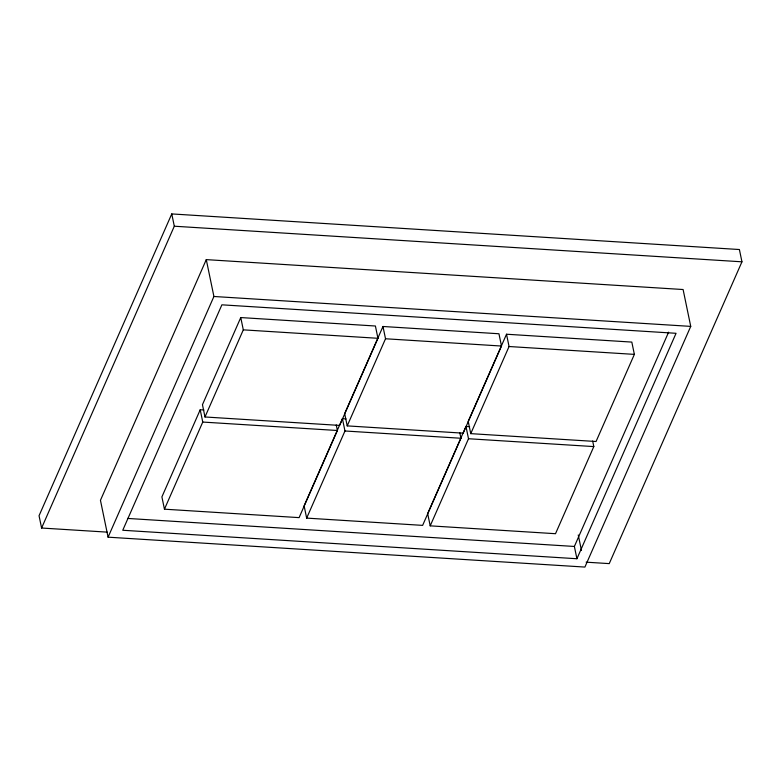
<?xml version="1.0" encoding="UTF-8"?>
<svg xmlns="http://www.w3.org/2000/svg" width="781" height="781" viewBox="0 0 781 781"><rect width="100%" height="100%" fill="white"/><g stroke="black" fill="none" stroke-linecap="round" stroke-linejoin="round"><path stroke-width="1.17" d="M586.14 562.174L609.239 563.618L741.95 261.811L739.402 249.529L171.761 213.926L39.05 515.733L41.598 528.024L107.231 532.134M41.598 528.024L174.309 226.217L171.761 213.926M206.282 259.624L100.446 500.309L108.081 537.172L584.901 567.074L690.736 326.39L683.102 289.526L206.282 259.624L213.916 296.487L108.081 537.172M203.851 410.005L200.209 409.781L161.901 496.901L164.449 509.183L299.094 517.627L337.402 430.507L336.24 424.923M240.763 317.564L202.455 404.685L204.993 416.976L339.637 425.411L377.945 338.3L375.407 326.009L240.763 317.564L243.301 329.855L204.993 416.976M164.449 509.183L202.757 422.062L200.209 409.781M346.051 418.919L342.42 418.694L304.112 505.815L306.66 518.106L422.628 525.379L460.936 438.258L459.784 432.674M382.973 326.487L344.665 413.598L347.213 425.889L463.182 433.162L501.49 346.042L498.942 333.76L382.973 326.487L385.521 338.769L347.213 425.889M306.66 518.106L344.968 430.985L342.42 418.694M469.615 426.67L465.964 426.446L427.656 513.566L430.204 525.847L555.506 533.706L593.814 446.586L592.662 441.001M506.518 334.229L468.2 421.349L470.748 433.64L596.059 441.499L634.367 354.379L631.819 342.088L506.518 334.229L509.056 346.52L470.748 433.64M430.204 525.847L468.512 438.737L465.964 426.446M576.925 558.737L676.053 333.302L221.892 304.824L122.754 530.26L576.925 558.737L574.377 546.456L668.604 332.179M174.309 226.217L741.95 261.811M213.916 296.487L690.736 326.39M243.301 329.855L377.945 338.3M385.521 338.769L501.49 346.042M509.056 346.52L634.367 354.379M202.757 422.062L337.402 430.507M344.968 430.985L460.936 438.258M468.512 438.737L593.814 446.586M127.518 518.428L574.377 546.456M578.252 534.965L581.454 550.429"/></g></svg>
